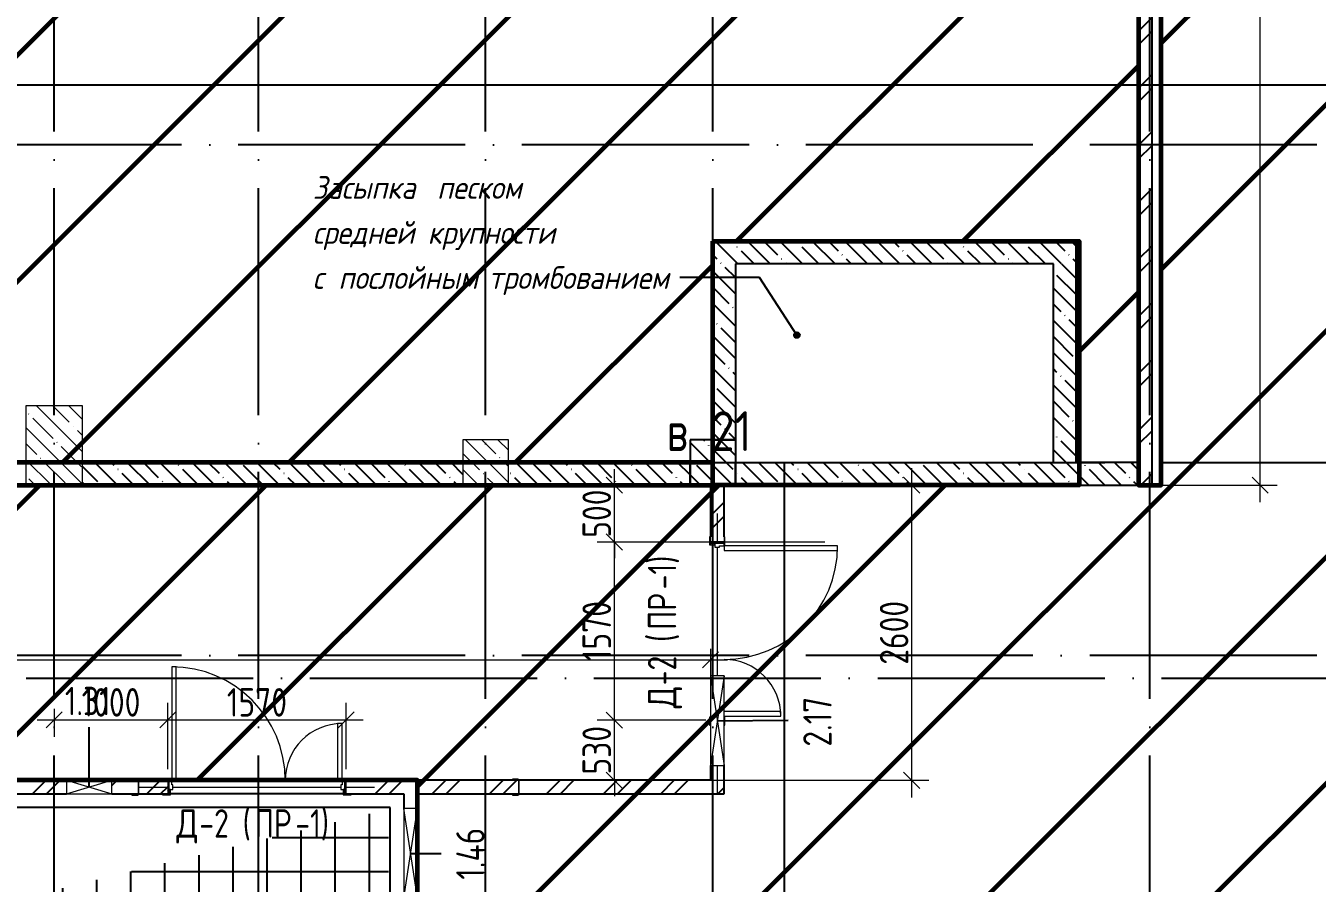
# Model space of a CAD drawing. Header units: millimetres. Extents: x -68946 to 288321, y -402657 to 324925.
# Drawn here: x 143206 to 154579, y 141816 to 149371 of the extents above; entities that cross this region are included whole.
import ezdxf

# ---------------------------------------------------------------- set-up
doc = ezdxf.new("R2010")
doc.units = ezdxf.units.MM
doc.linetypes.add('ADSK_Линия сетки', pattern=[2500, 2000, -250, 0, -250])
doc.layers.get('Defpoints').update_dxf_attribs({"color": 250})
for name, color, linetype, lineweight in [('3.4) ПТ-5         4 вып', 150, 'Continuous', 60), ('A-ANNO-DIMS', 250, 'Continuous', 9), ('A-DETL', 250, 'Continuous', 5), ('A-DETL-GENF', 250, 'Continuous', 9), ('A-DETL-GENF-1', 250, 'Continuous', 5), ('A-DOOR', 250, 'Continuous', 5), ('A-DOOR-1', 250, 'Continuous', 13), ('A-DOOR-FRAM', 250, 'Continuous', 5), ('A-DOOR-IDEN', 7, 'Continuous', 9), ('A-GENM-1', 250, 'Continuous', 5), ('A-GENM-2', 250, 'Continuous', 5), ('A-GLAZ', 250, 'Continuous', 5), ('A-GLAZ-IDEN', 7, 'Continuous', 9), ('A-WALL-1', 250, 'Continuous', 50), ('G-ANNO-SYMB-3', 250, 'Continuous', 9), ('G-ANNO-TEXT', 250, 'Continuous', 9), ('I-WALL', 7, 'Continuous', 9), ('I-WALL-1', 250, 'Continuous', 5), ('S-COLS', 7, 'Continuous', 9), ('S-COLS-1', 250, 'Continuous', 5), ('S-COLS-2', 250, 'Continuous', 5), ('Оси-1', 250, 'ADSK_Линия сетки', 9)]:
    doc.layers.add(name, color=color, linetype=linetype, lineweight=lineweight)
doc.layers.add('A-FLOR-PATT-1', color=7, linetype='Continuous', lineweight=5, true_color=0xffffff)
doc.styles.add('GOST Common_1', font='', dxfattribs={"width": 0.9, "height": 250})
doc.styles.add('GOST Common_2', font='', dxfattribs={"width": 0.8, "height": 350})
doc.styles.add('ISOCPEUR_I', font='isocpeui.ttf', dxfattribs={"width": 0.9, "height": 12.5})
doc.styles.add('ISOCPEUR_I_1', font='ГОСТ тип А.ttf', dxfattribs={"height": 2500})
doc.styles.add('А3', font='ГОСТ тип А.ttf')
doc.styles.get('GOST Common_1').set_extended_font_data('GOST Common')
doc.styles.get('GOST Common_2').set_extended_font_data('GOST Common')
doc.dimstyles.new('ADSK_Основной_2_5_мм', dxfattribs={"dimscale": 304.8, "dimtxt": 0.824897, "dimasz": 0.463911, "dimexe": 0.492126, "dimexo": 0.001615, "dimgap": 0.098425, "dimtad": 1, "dimdec": 0, "dimlfac": 304.8, "dimdsep": 46, "dimtxsty": 'GOST Common_1', "dimblk1": 'OBLIQUE', "dimblk2": 'OBLIQUE', "dimsah": 1, "dimcen": 0.09, "dimdle": 0.492126, "dimazin": 0, "dimtfac": 1, "dimtdec": 4, "dimtix": 1, "dimtmove": 0, "dimatfit": 3, "dimfxl": 1, "dimtvp": 1, "dimtolj": 1, "dimtzin": 0, "dimlwd": 9, "dimlwe": 9, "dimarcsym": 2})
doc.dimstyles.new('ADSK_Основной_2_5_мм_1', dxfattribs={"dimscale": 304.8, "dimtxt": 0.824897, "dimasz": 0.463911, "dimexe": 0.492126, "dimexo": 0.001615, "dimgap": 0.098425, "dimtad": 1, "dimdec": 0, "dimlfac": 304.8, "dimdsep": 46, "dimtxsty": 'GOST Common_1', "dimblk1": 'OBLIQUE', "dimblk2": 'OBLIQUE', "dimsah": 1, "dimcen": 0.09, "dimdle": 0.492126, "dimazin": 0, "dimtfac": 1, "dimtdec": 4, "dimtix": 1, "dimtmove": 1, "dimatfit": 3, "dimfxl": 1, "dimtvp": 1, "dimtolj": 1, "dimtzin": 0, "dimlwd": 9, "dimlwe": 9, "dimarcsym": 2})
pattern_1 = [(135, (12755.58, 117197.27), (-142.5612, -142.5612), []), (135, (12898.14, 117197.27), (-142.5612, -142.5612), [252.016, -50.403, 3.353, -47.05])]
pattern_2 = [(45, (12755.58, 117197.27), (-251.4472, 251.4472), []), (45, (12755.58, 117578.27), (-251.4472, 251.4472), [])]
pattern_3 = [(45, (-621.384, 124.685), (-14.1421, 14.1421), []), (135, (-621.384, 124.685), (-14.1421, -14.1421), [])]

# ---------------------------------------------------------------- blocks, each defined once
blk = doc.blocks.new('Дверь_СКБ_2Ст - СОШ_Дв_1570_1550_x2100h _пр_ завертка-35617996-АР1_Маркировочный план подвала_ Блок 2_ 3')
at = {"layer": 'A-DOOR'}
h = blk.add_hatch(dxfattribs=at)
h.set_pattern_fill('FP_10', color=256, style=0, pattern_type=2)
h.set_pattern_definition([(135, (1501.41, 124.685), (-14.14214, -14.14214), []), (225, (1501.41, 124.685), (14.14214, -14.14214), [])])
h.paths.add_polyline_path([(797.5, 60), (787.5, 60), (787.5, -60), (797.5, -60)])
at = {"layer": 'A-DOOR-FRAM'}
h = blk.add_hatch(dxfattribs=at)
h.set_pattern_fill('FP_11', color=256, style=0, pattern_type=2)
h.set_pattern_definition(pattern_3)
h.paths.add_polyline_path([(-762.5, 60), (-772.5, 60), (-772.5, -60), (-762.5, -60)])
at = {"layer": 'A-DOOR'}
for centre, radius, start, end in [((-737.5, 60), 1000, 0, 90), ((762.5, 60), 500, 90, 180)]:
    blk.add_arc(centre, radius, start, end, dxfattribs=at)
at = {"layer": 'A-DOOR-1'}
for p, q in [((-737.5, 1060), (-737.5, 60)), ((-697.5, 1060), (-737.5, 1060)), ((-697.5, 60), (-697.5, 1060)), ((762.5, 560), (722.5, 560)), ((722.5, 560), (722.5, 60)), ((762.5, 60), (762.5, 560)), ((-737.5, 60), (-697.5, 60)), ((722.5, 60), (762.5, 60))]:
    blk.add_line(p, q, dxfattribs=at)
at = {"layer": 'A-DOOR-FRAM'}
for p, q in [((-747.5, 68), (-817.5, 68)), ((-817.5, 68), (-817.5, 60)), ((-817.5, 60), (-747.5, 60)), ((-762.5, 60), (-772.5, 60)), ((-772.5, 60), (-772.5, -60)), ((-737.5, 60), (-762.5, 60)), ((-762.5, 60), (-762.5, -20)), ((-762.5, -60), (-762.5, 60)), ((-747.5, 60), (-747.5, 68)), ((-737.5, 20), (-737.5, 60)), ((-727.5, 20), (-737.5, 20)), ((-727.5, -20), (-727.5, 20)), ((762.5, 20), (752.5, 20)), ((752.5, 20), (752.5, -20)), ((762.5, 60), (762.5, 20)), ((787.5, 60), (762.5, 60)), ((842.5, 68), (772.5, 68)), ((772.5, 68), (772.5, 60)), ((772.5, 60), (842.5, 60)), ((787.5, -20), (787.5, 60)), ((797.5, 60), (787.5, 60)), ((787.5, 60), (787.5, -60)), ((797.5, -60), (797.5, 60)), ((842.5, 60), (842.5, 68)), ((-747.5, -60), (-817.5, -60)), ((-817.5, -60), (-817.5, -68)), ((-817.5, -68), (-747.5, -68)), ((-772.5, -60), (-762.5, -60)), ((-762.5, -20), (-727.5, -20)), ((-747.5, -20), (-762.5, -20)), ((-762.5, -20), (-762.5, -60)), ((-762.5, -60), (-747.5, -60)), ((-747.5, -60), (-747.5, -20)), ((-747.5, -68), (-747.5, -60)), ((752.5, -20), (787.5, -20)), ((787.5, -20), (772.5, -20)), ((772.5, -20), (772.5, -60)), ((772.5, -60), (787.5, -60)), ((842.5, -60), (772.5, -60)), ((772.5, -60), (772.5, -68)), ((772.5, -68), (842.5, -68)), ((787.5, -60), (787.5, -20)), ((787.5, -60), (797.5, -60)), ((842.5, -68), (842.5, -60))]:
    blk.add_line(p, q, dxfattribs=at)
blk = doc.blocks.new('BSC_Колонна _Прямоугольная - 500x700-V6-АР1_Маркировочный план подвала_ Блок 2_ 3')
at = {"layer": 'S-COLS-1'}
h = blk.add_hatch(dxfattribs=at)
h.set_pattern_fill('FP_15', color=256, style=0, pattern_type=2)
h.set_pattern_definition([(135, (-130700, -28475), (-142.5612, -142.5612), []), (135, (-130557.44, -28475), (-142.5612, -142.5612), [252.016, -50.403, 3.353, -47.05])])
h.paths.add_polyline_path([(-250, -350), (250, -350), (250, 350), (-250, 350)])
at = {"layer": 'S-COLS-2'}
for p, q in [((250, 350), (-250, 350)), ((-250, 350), (-250, -350)), ((250, -350), (250, 350)), ((-250, -350), (250, -350))]:
    blk.add_line(p, q, dxfattribs=at)
blk = doc.blocks.new('BSC_Колонна _Прямоугольная - 400x400-V77-АР1_Маркировочный план подвала_ Блок 2_ 3')
at = {"layer": 'S-COLS-1'}
h = blk.add_hatch(dxfattribs=at)
h.set_pattern_fill('FP_87', color=256, style=0, pattern_type=2)
h.set_pattern_definition([(135, (-134500, -28325), (-142.5612, -142.5612), []), (135, (-134357.44, -28325), (-142.5612, -142.5612), [252.016, -50.403, 3.353, -47.05])])
h.paths.add_polyline_path([(200, -200), (200, 200), (-200, 200), (-200, -200)])
at = {"layer": 'S-COLS-2'}
for p, q in [((200, 200), (-200, 200)), ((-200, 200), (-200, -200)), ((200, -200), (200, 200)), ((-200, -200), (200, -200))]:
    blk.add_line(p, q, dxfattribs=at)
blk = doc.blocks.new('Дверь_СКБ_2Ст - СОШ_Дв_1570_1550_x2100h _пр_ завертка-V102-АР1_Маркировочный план подвала_ Блок 2_ 3')
at = {"layer": 'A-DOOR-FRAM'}
h = blk.add_hatch(dxfattribs=at)
h.set_pattern_fill('FP_11', color=256, style=0, pattern_type=2)
h.set_pattern_definition(pattern_3)
h.paths.add_polyline_path([(-762.5, 60), (-772.5, 60), (-772.5, -60), (-762.5, -60)])
at = {"layer": 'A-DOOR'}
for centre, radius, start, end in [((-737.5, 60), 1000, 0, 90), ((762.5, 60), 500, 90, 180)]:
    blk.add_arc(centre, radius, start, end, dxfattribs=at)
at = {"layer": 'A-DOOR-1'}
for p, q in [((-737.5, 1060), (-737.5, 60)), ((-697.5, 1060), (-737.5, 1060)), ((-697.5, 60), (-697.5, 1060)), ((762.5, 560), (722.5, 560)), ((722.5, 560), (722.5, 60)), ((762.5, 60), (762.5, 560)), ((-737.5, 60), (-697.5, 60))]:
    blk.add_line(p, q, dxfattribs=at)
at = {"layer": 'A-DOOR-FRAM'}
for p, q in [((-747.5, 68), (-817.5, 68)), ((-817.5, 68), (-817.5, 60)), ((-817.5, 60), (-747.5, 60)), ((-762.5, 60), (-772.5, 60)), ((-772.5, 60), (-772.5, -60)), ((-737.5, 60), (-762.5, 60)), ((-762.5, 60), (-762.5, -20)), ((-762.5, -60), (-762.5, 60)), ((-747.5, 60), (-747.5, 68)), ((-737.5, 20), (-737.5, 60)), ((-727.5, 20), (-737.5, 20)), ((-727.5, -20), (-727.5, 20)), ((842.5, 68), (772.5, 68)), ((772.5, 68), (772.5, 60)), ((842.5, 60), (842.5, 68)), ((-747.5, -60), (-817.5, -60)), ((-817.5, -60), (-817.5, -68)), ((-817.5, -68), (-747.5, -68)), ((-772.5, -60), (-762.5, -60)), ((-762.5, -20), (-727.5, -20)), ((-747.5, -20), (-762.5, -20)), ((-762.5, -20), (-762.5, -60)), ((-762.5, -60), (-747.5, -60)), ((-747.5, -60), (-747.5, -20)), ((-747.5, -68), (-747.5, -60)), ((772.5, -60), (772.5, -68)), ((772.5, -68), (842.5, -68)), ((842.5, -68), (842.5, -60))]:
    blk.add_line(p, q, dxfattribs=at)
blk = doc.blocks.new('_Wn_-As_OpeningMEP_wall__Rectangular - _Wn_-As_OpeningMEP_wall__Rectangular-35396678-АР1_Маркировочный план подвала_ Блок 2_ 3')
at = {"layer": 'A-DETL-GENF'}
for p, q in [((395, 60), (-395, 60)), ((-395, 60), (-395, -60)), ((395, -60), (395, 60)), ((-395, -60), (395, -60))]:
    blk.add_line(p, q, dxfattribs=at)
at = {"layer": 'A-DETL-GENF-1'}
for p, q in [((395, -60), (-395, 60)), ((395, 60), (-395, -60)), ((-395, 60), (-395, -60)), ((395, -60), (395, 60))]:
    blk.add_line(p, q, dxfattribs=at)
blk = doc.blocks.new('_Wn_-As_OpeningMEP_wall__Rectangular - _Wn_-As_OpeningMEP_wall__Rectangular-32338237-АР1_Маркировочный план подвала_ Блок 2_ 3')
at = {"layer": 'A-DETL-GENF'}
for p, q in [((395, 60), (-395, 60)), ((-395, 60), (-395, -60)), ((395, -60), (395, 60)), ((-395, -60), (395, -60))]:
    blk.add_line(p, q, dxfattribs=at)
at = {"layer": 'A-DETL-GENF-1'}
for p, q in [((395, -60), (-395, 60)), ((395, 60), (-395, -60)), ((-395, 60), (-395, -60)), ((395, -60), (395, 60))]:
    blk.add_line(p, q, dxfattribs=at)
blk = doc.blocks.new('_Wn_-As_OpeningMEP_wall__Rectangular - _Wn_-As_OpeningMEP_wall__Rectangular-40862651-АР1_Маркировочный план подвала_ Блок 2_ 3')
at = {"layer": 'A-DETL-GENF'}
for p, q in [((200, 60), (-200, 60)), ((-200, 60), (-200, -60)), ((200, -60), (200, 60)), ((-200, -60), (200, -60))]:
    blk.add_line(p, q, dxfattribs=at)
at = {"layer": 'A-DETL-GENF-1'}
for p, q in [((200, -60), (-200, 60)), ((200, 60), (-200, -60)), ((-200, 60), (-200, -60)), ((200, -60), (200, 60))]:
    blk.add_line(p, q, dxfattribs=at)
blk = doc.blocks.new('Ом_Перемычка из уголков - A1-0_79-32788947-АР1_Маркировочный план подвала_ Блок 2_ 3')
at = {"layer": 'A-GENM-2'}
for p, q in [((-520, 0), (-270, 0)), ((520, 0), (770, 0))]:
    blk.add_line(p, q, dxfattribs=at)
blk = doc.blocks.new('Ом_Перемычка из уголков - A1-1_57 63x100x6-V112-АР1_Маркировочный план подвала_ Блок 2_ 3')
at = {"layer": 'A-GENM-2'}
for p, q in [((-910, 0), (-660, 0)), ((-615, 0), (520, 0))]:
    blk.add_line(p, q, dxfattribs=at)
blk = doc.blocks.new('Ом_Перемычка из уголков - A1-1_57 63x100x6-V106-АР1_Маркировочный план подвала_ Блок 2_ 3')
at = {"layer": 'A-GENM-2'}
for p, q in [((-910, 0), (-660, 0)), ((-615, 0), (865, 0)), ((910, 0), (1160, 0))]:
    blk.add_line(p, q, dxfattribs=at)
blk = doc.blocks.new('ADSK_КолоннаНесущая_Швеллер_Гнутый_ГОСТ 8278-83 - 140х60х5_таб_1-V103-АР1_Маркировочный план подвала_ Блок 2_ 3')
at = {"layer": 'S-COLS-2'}
for p, q in [((-16.2, 58), (-16.2, -58)), ((-11.2, -58), (-11.2, 58)), ((43.8, 70), (-4.2, 70)), ((-4.2, 65), (43.8, 65)), ((43.8, 65), (43.8, 70)), ((43.8, -65), (-4.2, -65)), ((-4.2, -70), (43.8, -70)), ((43.8, -70), (43.8, -65))]:
    blk.add_line(p, q, dxfattribs=at)
for centre, radius, start, end in [((-4.2, 58), 12, 90, 180), ((-4.2, 58), 7, 90, 180), ((-4.2, -58), 12, 180, 270), ((-4.2, -58), 7, 180, 270)]:
    blk.add_arc(centre, radius, start, end, dxfattribs=at)
blk = doc.blocks.new('_Oblique')
at = {"color": 0, "linetype": 'ByBlock', "lineweight": -2}
blk.add_line((-0.5, -0.5), (0.5, 0.5), dxfattribs=at)
blk = doc.blocks.new('*D5515')
at = {"layer": 'A-ANNO-DIMS', "color": 0, "lineweight": 9, "transparency": 16777216}
for p, q in [((126606, 142723), (126606, 143933)), ((149236, 143882), (149236, 143633)), ((126456, 143783), (149386, 143783))]:
    blk.add_line(p, q, dxfattribs=at)
at = {"layer": 'Defpoints', "color": 0, "transparency": 16777216}
for p in [(149236, 143883), (149236, 143783), (126606, 142722)]:
    blk.add_point(p, dxfattribs=at)
at = {"layer": 'A-ANNO-DIMS', "color": 0, "lineweight": 9, "transparency": 16777216, "xscale": 141.4, "yscale": 141.4, "zscale": 141.4, "rotation": 180}
blk.add_blockref('_Oblique', (126606, 143783), dxfattribs=at)
at = {"layer": 'A-ANNO-DIMS', "color": 0, "lineweight": 9, "transparency": 16777216, "xscale": 141.4, "yscale": 141.4, "zscale": 141.4}
blk.add_blockref('_Oblique', (149236, 143783), dxfattribs=at)
at = {"layer": 'A-ANNO-DIMS', "color": 0, "lineweight": 25, "transparency": 16777216, "insert": (140356, 144338), "char_height": 251.4, "width": 946.05, "attachment_point": 1, "line_spacing_factor": 1.022761, "style": 'А3'}
blk.add_mtext('\\A1;22630', dxfattribs=at)
blk = doc.blocks.new('*D5516')
at = {"layer": 'A-ANNO-DIMS', "color": 0, "lineweight": 9, "transparency": 16777216}
for p, q in [((151008, 142572), (151008, 145472)), ((149456, 145322), (151158, 145322)), ((149236, 142722), (151158, 142722))]:
    blk.add_line(p, q, dxfattribs=at)
at = {"layer": 'Defpoints', "color": 0, "transparency": 16777216}
for p in [(149456, 145322), (151008, 145322), (149236, 142722)]:
    blk.add_point(p, dxfattribs=at)
at = {"layer": 'A-ANNO-DIMS', "color": 0, "lineweight": 9, "transparency": 16777216, "xscale": 141.4, "yscale": 141.4, "zscale": 141.4}
for p, rotation in [((151008, 145322), 90), ((151008, 142722), 270)]:
    blk.add_blockref('_Oblique', p, dxfattribs=dict(at, rotation=rotation))
at = {"layer": 'A-ANNO-DIMS', "color": 0, "lineweight": 25, "transparency": 16777216, "insert": (150853, 144022), "char_height": 251.4, "width": 756.84, "attachment_point": 5, "rotation": 90, "style": 'А3'}
blk.add_mtext('\\A1;2600', dxfattribs=at)
blk = doc.blocks.new('*D5530')
at = {"layer": 'A-ANNO-DIMS', "color": 0, "lineweight": 9, "transparency": 16777216}
for p, q in [((154078, 145172), (154078, 159852)), ((153206, 159702), (154228, 159702)), ((153126, 145322), (154228, 145322))]:
    blk.add_line(p, q, dxfattribs=at)
at = {"layer": 'Defpoints', "color": 0, "transparency": 16777216}
for p in [(153206, 159702), (154078, 159702), (153126, 145322)]:
    blk.add_point(p, dxfattribs=at)
at = {"layer": 'A-ANNO-DIMS', "color": 0, "lineweight": 9, "transparency": 16777216, "xscale": 141.4, "yscale": 141.4, "zscale": 141.4}
for p, rotation in [((154078, 159702), 90), ((154078, 145322), 270)]:
    blk.add_blockref('_Oblique', p, dxfattribs=dict(at, rotation=rotation))
at = {"layer": 'A-ANNO-DIMS', "color": 0, "lineweight": 25, "transparency": 16777216, "insert": (153922, 152512), "char_height": 251.4, "width": 915.37, "attachment_point": 5, "rotation": 90, "style": 'А3'}
blk.add_mtext('\\A1;14380', dxfattribs=at)
blk = doc.blocks.new('*D5574')
at = {"layer": 'A-ANNO-DIMS', "color": 0, "lineweight": 9, "transparency": 16777216}
for p, q in [((143456, 143353), (143456, 143104)), ((144456, 142819), (144456, 143404)), ((143306, 143254), (144606, 143254))]:
    blk.add_line(p, q, dxfattribs=at)
at = {"layer": 'Defpoints', "color": 0, "transparency": 16777216}
for p in [(143456, 143354), (144456, 143254), (144456, 142818)]:
    blk.add_point(p, dxfattribs=at)
at = {"layer": 'A-ANNO-DIMS', "color": 0, "lineweight": 9, "transparency": 16777216, "xscale": 141.4, "yscale": 141.4, "zscale": 141.4, "rotation": 180}
blk.add_blockref('_Oblique', (143456, 143254), dxfattribs=at)
at = {"layer": 'A-ANNO-DIMS', "color": 0, "lineweight": 9, "transparency": 16777216, "xscale": 141.4, "yscale": 141.4, "zscale": 141.4}
blk.add_blockref('_Oblique', (144456, 143254), dxfattribs=at)
at = {"layer": 'A-ANNO-DIMS', "color": 0, "lineweight": 25, "transparency": 16777216, "insert": (143956, 143409), "char_height": 251.4, "width": 700.59, "attachment_point": 5, "style": 'А3'}
blk.add_mtext('\\A1;1000', dxfattribs=at)
blk = doc.blocks.new('*D5575')
at = {"layer": 'A-ANNO-DIMS', "color": 0, "lineweight": 9, "transparency": 16777216}
for p, q in [((144456, 142819), (144456, 143404)), ((146026, 142819), (146026, 143404)), ((144306, 143254), (146176, 143254))]:
    blk.add_line(p, q, dxfattribs=at)
at = {"layer": 'Defpoints', "color": 0, "transparency": 16777216}
for p in [(146026, 143254), (144456, 142818), (146026, 142818)]:
    blk.add_point(p, dxfattribs=at)
at = {"layer": 'A-ANNO-DIMS', "color": 0, "lineweight": 9, "transparency": 16777216, "xscale": 141.4, "yscale": 141.4, "zscale": 141.4, "rotation": 180}
blk.add_blockref('_Oblique', (144456, 143254), dxfattribs=at)
at = {"layer": 'A-ANNO-DIMS', "color": 0, "lineweight": 9, "transparency": 16777216, "xscale": 141.4, "yscale": 141.4, "zscale": 141.4}
blk.add_blockref('_Oblique', (146026, 143254), dxfattribs=at)
at = {"layer": 'A-ANNO-DIMS', "color": 0, "lineweight": 25, "transparency": 16777216, "insert": (145241, 143409), "char_height": 251.4, "width": 700.59, "attachment_point": 5, "style": 'А3'}
blk.add_mtext('\\A1;1570', dxfattribs=at)
blk = doc.blocks.new('*D5585')
at = {"layer": 'A-ANNO-DIMS', "color": 0, "lineweight": 9, "transparency": 16777216}
for p, q in [((148389, 143252), (148389, 143394)), ((149195, 143252), (148239, 143252)), ((148389, 142722), (148389, 143252)), ((148290, 142722), (148539, 142722)), ((148389, 142722), (148389, 142581))]:
    blk.add_line(p, q, dxfattribs=at)
at = {"layer": 'Defpoints', "color": 0, "transparency": 16777216}
for p in [(148389, 143252), (149196, 143252), (148289, 142722)]:
    blk.add_point(p, dxfattribs=at)
at = {"layer": 'A-ANNO-DIMS', "color": 0, "lineweight": 9, "transparency": 16777216, "xscale": 141.4, "yscale": 141.4, "zscale": 141.4}
for p, rotation in [((148389, 143252), 270), ((148389, 142722), 90)]:
    blk.add_blockref('_Oblique', p, dxfattribs=dict(at, rotation=rotation))
at = {"layer": 'A-ANNO-DIMS', "color": 0, "lineweight": 25, "transparency": 16777216, "insert": (148234, 142987), "char_height": 251.4, "width": 567.63, "attachment_point": 5, "rotation": 90, "style": 'А3'}
blk.add_mtext('\\A1;530', dxfattribs=at)
blk = doc.blocks.new('*D5586')
at = {"layer": 'A-ANNO-DIMS', "color": 0, "lineweight": 9, "transparency": 16777216}
for p, q in [((148389, 143102), (148389, 144972)), ((150242, 144822), (148239, 144822)), ((149195, 143252), (148239, 143252))]:
    blk.add_line(p, q, dxfattribs=at)
at = {"layer": 'Defpoints', "color": 0, "transparency": 16777216}
for p in [(148389, 144822), (150243, 144822), (149196, 143252)]:
    blk.add_point(p, dxfattribs=at)
at = {"layer": 'A-ANNO-DIMS', "color": 0, "lineweight": 9, "transparency": 16777216, "xscale": 141.4, "yscale": 141.4, "zscale": 141.4}
for p, rotation in [((148389, 144822), 90), ((148389, 143252), 270)]:
    blk.add_blockref('_Oblique', p, dxfattribs=dict(at, rotation=rotation))
at = {"layer": 'A-ANNO-DIMS', "color": 0, "lineweight": 25, "transparency": 16777216, "insert": (148234, 144037), "char_height": 251.4, "width": 700.59, "attachment_point": 5, "rotation": 90, "style": 'А3'}
blk.add_mtext('\\A1;1570', dxfattribs=at)
blk = doc.blocks.new('*D5587')
at = {"layer": 'A-ANNO-DIMS', "color": 0, "lineweight": 9, "transparency": 16777216}
for p, q in [((148389, 145322), (148389, 145464)), ((148290, 145322), (148539, 145322)), ((148389, 144822), (148389, 145322)), ((150242, 144822), (148239, 144822)), ((148389, 144822), (148389, 144681))]:
    blk.add_line(p, q, dxfattribs=at)
at = {"layer": 'Defpoints', "color": 0, "transparency": 16777216}
for p in [(148289, 145322), (148389, 145322), (150243, 144822)]:
    blk.add_point(p, dxfattribs=at)
at = {"layer": 'A-ANNO-DIMS', "color": 0, "lineweight": 9, "transparency": 16777216, "xscale": 141.4, "yscale": 141.4, "zscale": 141.4}
for p, rotation in [((148389, 145322), 270), ((148389, 144822), 90)]:
    blk.add_blockref('_Oblique', p, dxfattribs=dict(at, rotation=rotation))
at = {"layer": 'A-ANNO-DIMS', "color": 0, "lineweight": 25, "transparency": 16777216, "insert": (148234, 145072), "char_height": 251.4, "width": 567.63, "attachment_point": 5, "rotation": 90, "style": 'А3'}
blk.add_mtext('\\A1;500', dxfattribs=at)

msp = doc.modelspace()

# ---------------------------------------------------------------- hatches: boundary and pattern name
at = {"layer": '3.4) ПТ-5         4 вып'}
h = msp.add_hatch(dxfattribs=at)
h.set_pattern_fill('ANSI31', color=256, scale=444)
h.paths.add_polyline_path([(165505.5794, 175922.2725), (153204.5565, 175922.2725), (153204.5565, 167092.2731), (149255.5794, 167092.2731), (149255.5784, 175522.2725), (135005.5883, 175522.2725), (135005.5883, 173822.2731), (130555.579, 173822.2731), (130555.579, 175522.2731), (121455.5793, 175522.2731), (121455.5793, 175716.2262), (106155.5788, 175716.2262), (106155.5788, 166612.2956), (110205.5784, 166612.2956), (110205.5784, 156972.2956), (113915.5784, 156952.2731), (113915.5784, 153345.7592), (117855.579, 153345.7592), (117855.579, 136622.2725), (127015.579, 136622.2725), (127015.579, 133327.2725), (128505.579, 133322.2725), (128505.579, 127472.2731), (133700.8917, 127472.2731), (133700.8917, 142722.2735), (146655.5784, 142722.2735), (146655.5784, 139012.2735), (149375.5784, 139012.2735), (149375.5784, 130197.2725), (153220.5784, 130197.2725), (153220.5784, 117287.2731), (157805.5794, 117272.2731), (157805.5784, 128892.2731), (165505.5794, 128892.2731)])
h.paths.add_polyline_path([(131455.5794, 162522.2404), (131855.5794, 162522.2404), (131855.5794, 145322.2729), (131455.5794, 145322.2729)], flags=16)
h.paths.add_polyline_path([(137205.5784, 162322.241), (137205.5784, 162522.2404), (153005.5784, 162522.2404), (153005.5784, 162522.241), (153205.5784, 162522.241), (153205.5784, 145322.2725), (153005.5784, 145322.2725), (153005.5784, 150522.2404), (149255.5794, 150522.2404), (149255.5794, 150722.2404), (153005.5784, 150722.2404), (153005.5784, 154752.4235), (149255.5784, 154752.4235), (149255.5784, 154952.4235), (153005.5784, 154952.4235), (153005.5784, 159702.2731), (149055.5784, 159702.2731), (149055.5784, 159902.2731), (153005.5784, 159902.2731), (153005.5784, 162322.241)], flags=16)
h.paths.add_polyline_path([(136905.5789, 145522.2729), (149255.5784, 145522.2729), (149255.5784, 147472.2729), (152482.3145, 147472.2729), (152482.3145, 145322.2725), (149255.5784, 145322.2725), (136905.5789, 145322.2725)], flags=16)
h.paths.add_polyline_path([(149255.5784, 140862.2725), (153005.5774, 140862.2725), (153005.5774, 140662.2725), (149255.5784, 140662.2725)], flags=16)
h.paths.add_polyline_path([(157805.5794, 171022.3919), (158005.5794, 171022.3919), (158005.5794, 157922.2725), (157805.5794, 157922.2725)], flags=16)
at = {"layer": 'A-FLOR-PATT-1', "lineweight": 25}
h = msp.add_hatch(dxfattribs=at)
h.set_pattern_fill('FP_136', color=256, style=0, pattern_type=2)
h.set_pattern_definition([(0, (192726.33, 164719.03), (0, 300), []), (90, (192726.33, 164719.03), (-299.97, 2e-14), [])])
h.paths.add_polyline_path([(146400.5784, 138757.2735), (146400.5784, 142467.2735), (142125.5784, 141432.2725), (142125.5784, 140832.2725), (145880.2342, 139009.8382)])
h.paths.add_polyline_path([(145455.5794, 139622.2725), (145055.5794, 139622.2725), (145055.5794, 140022.2725), (145455.5794, 140022.2725)])
at = {"layer": 'G-ANNO-TEXT', "lineweight": 25}
h = msp.add_hatch(color=256, dxfattribs=at)
edge = h.paths.add_edge_path()
edge.add_arc((149997.0735, 146644.9313), 25, 0, 360)
at = {"layer": 'I-WALL-1', "lineweight": 25}
h = msp.add_hatch(dxfattribs=at)
h.set_pattern_fill('FP_2', color=256, style=0, pattern_type=2)
h.set_pattern_definition(pattern_2)
h.paths.add_polyline_path([(153005.5784, 145322.2725), (153125.5784, 145322.2725), (153125.5784, 159697.2731), (153005.5784, 159697.2731), (153005.5784, 145522.2725)])
h = msp.add_hatch(dxfattribs=at)
h.set_pattern_fill('FP_1', color=256, style=0, pattern_type=2)
h.set_pattern_definition(pattern_1)
h.paths.add_polyline_path([(152255.5784, 147272.2729), (152455.5784, 147272.2729), (152455.5784, 147472.2729), (149255.5784, 147472.2729), (149255.5784, 147272.2729), (151388.3656, 147272.2729)])
h = msp.add_hatch(dxfattribs=at)
h.set_pattern_fill('FP_1', color=256, style=0, pattern_type=2)
h.set_pattern_definition(pattern_1)
h.paths.add_polyline_path([(149455.5784, 145722.2729), (149455.5784, 147272.2729), (149255.5784, 147272.2729), (149255.5784, 145722.2729)])
h = msp.add_hatch(dxfattribs=at)
h.set_pattern_fill('FP_1', color=256, style=0, pattern_type=2)
h.set_pattern_definition(pattern_1)
h.paths.add_polyline_path([(152455.5784, 145522.2729), (152455.5784, 147272.2729), (152255.5784, 147272.2729), (152255.5784, 145522.2729)])
h = msp.add_hatch(dxfattribs=at)
h.set_pattern_fill('FP_1', color=256, style=0, pattern_type=2)
h.set_pattern_definition(pattern_1)
h.paths.add_polyline_path([(143705.5784, 145322.2725), (147055.5666, 145322.2729), (147055.5666, 145522.2725), (143705.5794, 145522.2725)])
h = msp.add_hatch(dxfattribs=at)
h.set_pattern_fill('FP_1', color=256, style=0, pattern_type=2)
h.set_pattern_definition(pattern_1)
h.paths.add_polyline_path([(149055.5784, 145322.2725), (149055.5784, 145522.2725), (147455.5796, 145522.2725), (147455.5796, 145322.2729), (148634.2999, 145322.2725)])
h = msp.add_hatch(dxfattribs=at)
h.set_pattern_fill('FP_1', color=256, style=0, pattern_type=2)
h.set_pattern_definition(pattern_1)
h.paths.add_polyline_path([(152255.5784, 145322.2725), (153005.5784, 145322.2725), (153005.5784, 145522.2725), (149455.5784, 145522.2725), (149455.5784, 145322.2725), (151388.3656, 145322.2725)])
h = msp.add_hatch(dxfattribs=at)
h.set_pattern_fill('FP_2', color=256, style=0, pattern_type=2)
h.set_pattern_definition(pattern_2)
h.paths.add_polyline_path([(149355.5784, 142722.2735), (149355.5784, 142852.2725), (149235.5784, 142852.2725), (149235.5784, 142722.2735)])
h.paths.add_polyline_path([(149235.5784, 144822.2725), (149355.5784, 144822.2725), (149355.5784, 145322.2725), (149235.5784, 145322.2725), (149235.5784, 144867.2725)])
h = msp.add_hatch(dxfattribs=at)
h.set_pattern_fill('FP_2', color=256, style=0, pattern_type=2)
h.set_pattern_definition(pattern_2)
h.paths.add_polyline_path([(148634.2999, 142602.2735), (149355.5784, 142602.2735), (149355.5784, 142722.2735), (146025.5784, 142722.2735), (146025.5784, 142602.2735), (146655.5784, 142602.2735)])
h.paths.add_polyline_path([(144410.5784, 142602.2735), (144455.5784, 142602.2735), (144455.5784, 142722.2735), (143962.9647, 142722.2735), (143962.9647, 142602.2735)])
h.paths.add_polyline_path([(143562.9647, 142602.2735), (143562.9647, 142722.2735), (138325.579, 142722.2735), (138325.579, 142602.2735), (143126.1684, 142602.2735)])
h.paths.add_polyline_path([(137295.579, 142602.2735), (137295.579, 142722.2735), (136915.579, 142722.2735), (136915.579, 142602.2735)])
h.paths.add_polyline_path([(135635.579, 142602.2735), (135635.579, 142722.2735), (135385.579, 142722.2735), (135385.579, 142602.2735)])
h.paths.add_polyline_path([(130380.579, 142602.2735), (130435.579, 142602.2735), (130435.579, 142722.2735), (130380.579, 142722.2735), (130380.579, 142714.5088)])
h.paths.add_polyline_path([(133755.5784, 142602.2735), (134355.579, 142602.2735), (134355.579, 142722.2735), (131485.579, 142722.2735), (131485.579, 142602.2735), (132109.9055, 142602.2735)])
h.paths.add_polyline_path([(130000.579, 142602.2735), (130000.579, 142722.2735), (129585.579, 142722.2735), (129585.579, 142602.2735), (129630.579, 142602.2735)])
h.paths.add_polyline_path([(126605.579, 142602.2735), (128015.579, 142602.2735), (128015.579, 142722.2735), (126605.579, 142722.2735)])
h = msp.add_hatch(dxfattribs=at)
h.set_pattern_fill('FP_2', color=256, style=0, pattern_type=2)
h.set_pattern_definition(pattern_2)
h.paths.add_polyline_path([(146655.5784, 138892.2735), (146655.5784, 141682.2735), (146535.5784, 141682.2735), (146535.5784, 138892.2735)])
h.paths.add_polyline_path([(146655.5784, 142472.2735), (146655.5784, 142602.2735), (146535.5784, 142602.2735), (146535.5784, 142472.2735), (146539.9238, 142472.2735)])
at = {"layer": 'S-COLS-1', "lineweight": 25}
h = msp.add_hatch(dxfattribs=at)
h.set_pattern_fill('FP_1', color=256, style=0, pattern_type=2)
h.set_pattern_definition(pattern_1)
h.paths.add_polyline_path([(149055.5794, 145322.2729), (149455.5794, 145322.2729), (149455.5784, 145722.2729), (149055.5794, 145722.2729)])

# ---------------------------------------------------------------- linework, layer by layer
at = {"layer": '3.4) ПТ-5         4 вып'}
msp.add_lwpolyline([(165505.5794, 175922.2725), (165505.5794, 128892.2731), (157805.5784, 128892.2731), (157805.5794, 117272.2731), (153220.5784, 117287.2731), (153220.5784, 130197.2725), (149375.5784, 130197.2725), (149375.5784, 139012.2735), (146655.5784, 139012.2735), (146655.5784, 142722.2735), (133700.8917, 142722.2735), (133700.8917, 127422.2725), (133700.8917, 127472.2731), (128505.579, 127472.2731), (128505.579, 133322.2725), (127015.579, 133327.2725), (127015.579, 136622.2725), (117855.579, 136622.2725), (117855.579, 153345.7592), (113915.5784, 153345.7592), (113915.5784, 156952.2731), (110205.5784, 156972.2956)], dxfattribs=at)
for points in [[(153205.5784, 162522.241), (153005.5784, 162522.241), (153005.5784, 145322.2725), (153205.5784, 145322.2725)], [(149255.5784, 147472.2729), (152482.3145, 147472.2729), (152482.3145, 145322.2725), (149255.5784, 145322.2725)], [(136905.5789, 145322.2725), (149255.5794, 145322.2725), (149255.5794, 145522.2729), (136905.5789, 145522.2729)]]:
    msp.add_lwpolyline(points, close=True, dxfattribs=at)
at = {"layer": 'A-DETL', "lineweight": 25}
for p, q in [((149455.5784, 147272.2729), (149455.5784, 145522.2729)), ((152255.5784, 147272.2729), (149455.5784, 147272.2729)), ((152255.5784, 145522.2729), (152255.5784, 147272.2729)), ((149455.5784, 145522.2729), (152255.5784, 145522.2729))]:
    msp.add_line(p, q, dxfattribs=at)
at = {"layer": 'A-GLAZ-IDEN', "lineweight": 25}
for p, q in [((149295.5784, 143247.2725), (149919.1001, 143252.236)), ((143762.9647, 142662.2735), (143762.9647, 143189.156)), ((146595.5784, 142077.2735), (146862.8106, 142077.2735))]:
    msp.add_line(p, q, dxfattribs=at)
at = {"layer": 'A-WALL-1', "lineweight": 25}
for p, q in [((153005.5784, 159697.2731), (153005.5784, 145322.2725)), ((153125.5784, 145322.2725), (153125.5784, 159697.2731)), ((152455.5784, 147472.2729), (149255.5784, 147472.2729)), ((149255.5784, 147472.2729), (149255.5784, 145722.2729)), ((152455.5784, 145522.2725), (152455.5784, 147472.2729)), ((149255.5784, 145722.2729), (149455.5784, 145722.2729)), ((147055.5666, 145522.2725), (143705.5794, 145522.2725)), ((149055.5784, 145522.2725), (147455.5796, 145522.2725)), ((149055.5784, 145322.2725), (149055.5784, 145522.2725)), ((149455.5784, 145522.2725), (149455.5784, 145322.2725)), ((153005.5784, 145522.2725), (152455.5784, 145522.2725)), ((143705.5794, 145322.2725), (147055.5666, 145322.2725)), ((147455.5796, 145322.2725), (149055.5784, 145322.2725)), ((149355.5784, 145322.2725), (149235.5784, 145322.2725)), ((149235.5784, 145322.2725), (149235.5784, 144867.2725)), ((149355.5784, 144867.2725), (149355.5784, 145322.2725)), ((149455.5784, 145322.2725), (153125.5784, 145322.2725)), ((149235.5784, 142852.2725), (149235.5784, 142722.2735)), ((149355.5784, 142602.2735), (149355.5784, 142852.2725)), ((143562.9647, 142722.2735), (138325.579, 142722.2735)), ((144410.5784, 142722.2735), (143962.9647, 142722.2735)), ((149235.5784, 142722.2735), (146070.5784, 142722.2735)), ((138325.579, 142602.2735), (143562.9647, 142602.2735)), ((143962.9647, 142602.2735), (144410.5784, 142602.2735)), ((146070.5784, 142602.2735), (146535.5784, 142602.2735)), ((146535.5784, 142602.2735), (146535.5784, 142472.2735)), ((146655.5784, 142602.2735), (149355.5784, 142602.2735)), ((146655.5784, 142472.2735), (146655.5784, 142602.2735))]:
    msp.add_line(p, q, dxfattribs=at)
at = {"layer": 'G-ANNO-SYMB-3', "lineweight": 25}
for p, q in [((138314.2586, 148851.1591), (166624.1255, 148851.1591)), ((149888.3111, 140266.1433), (149888.3111, 145517.1247))]:
    msp.add_line(p, q, dxfattribs=at)
at = {"layer": 'G-ANNO-TEXT', "lineweight": 25}
for p, q in [((148971.3272, 147152.3775), (148965.6741, 147152.3775)), ((149667.4448, 147152.3775), (148971.3272, 147152.3775)), ((149997.0735, 146644.9313), (149667.4448, 147152.3775))]:
    msp.add_line(p, q, dxfattribs=at)
msp.add_circle((149997.0735, 146644.9313), 25, dxfattribs=at)
at = {"layer": 'I-WALL', "lineweight": 25}
for p, q in [((144530.5784, 142722.2735), (145950.5784, 142722.2735)), ((146000.5784, 142602.2735), (144480.5784, 142602.2735)), ((146415.5784, 142482.2735), (133995.5784, 142482.2735)), ((146415.5784, 138772.2735), (146415.5784, 142482.2735))]:
    msp.add_line(p, q, dxfattribs=at)
at = {"layer": 'S-COLS-2', "lineweight": 25}
for p, q in [((149255.5784, 145722.2729), (149055.5794, 145722.2729)), ((149055.5794, 145722.2729), (149055.5794, 145322.2729)), ((149455.5784, 145722.2729), (149255.5784, 145722.2729)), ((149455.5794, 145322.2729), (149455.5794, 145522.2729)), ((149055.5794, 145322.2729), (149455.5794, 145322.2729))]:
    msp.add_line(p, q, dxfattribs=at)
at = {"layer": 'Оси-1', "lineweight": 25}
for p, q in [((143455.5794, 113438.4326), (143455.5794, 178399.2771)), ((145255.5794, 113438.4326), (145255.5794, 178399.2771)), ((147255.5796, 113438.4326), (147255.5796, 178399.2771)), ((149255.5794, 113438.4326), (149255.5794, 178399.2771)), ((153105.5794, 113438.4326), (153105.5794, 178399.2771)), ((169576.458, 148322.3919), (112075.5784, 148322.3919)), ((78205.6799, 145522.2729), (169576.458, 145522.2729)), ((169576.458, 143822.3919), (112075.5784, 143822.3919)), ((78205.6799, 143622.2725), (168306.458, 143622.2725))]:
    msp.add_line(p, q, dxfattribs=at)

# ---------------------------------------------------------------- block references
at = {"layer": 'A-DOOR', "lineweight": 25, "rotation": 270}
msp.add_blockref('Дверь_СКБ_2Ст - СОШ_Дв_1570_1550_x2100h _пр_ завертка-V102-АР1_Маркировочный план подвала_ Блок 2_ 3', (149295.5784, 144049.7725), dxfattribs=at)
at = {"layer": 'A-DOOR', "lineweight": 25}
msp.add_blockref('Дверь_СКБ_2Ст - СОШ_Дв_1570_1550_x2100h _пр_ завертка-35617996-АР1_Маркировочный план подвала_ Блок 2_ 3', (145228.0784, 142662.2735), dxfattribs=at)
at = {"layer": 'A-GENM-1', "lineweight": 25, "rotation": 270}
for name, p in [('Ом_Перемычка из уголков - A1-1_57 63x100x6-V112-АР1_Маркировочный план подвала_ Блок 2_ 3', (149295.5784, 144162.2725)), ('Ом_Перемычка из уголков - A1-0_79-32788947-АР1_Маркировочный план подвала_ Блок 2_ 3', (149295.5784, 143372.2725))]:
    msp.add_blockref(name, p, dxfattribs=at)
at = {"layer": 'A-GENM-1', "lineweight": 25}
msp.add_blockref('Ом_Перемычка из уголков - A1-1_57 63x100x6-V106-АР1_Маркировочный план подвала_ Блок 2_ 3', (145115.5784, 142662.2735), dxfattribs=at)
at = {"layer": 'A-GLAZ', "lineweight": 25}
for name, p, rotation in [('_Wn_-As_OpeningMEP_wall__Rectangular - _Wn_-As_OpeningMEP_wall__Rectangular-32338237-АР1_Маркировочный план подвала_ Блок 2_ 3', (149295.5784, 143247.2725), 90), ('_Wn_-As_OpeningMEP_wall__Rectangular - _Wn_-As_OpeningMEP_wall__Rectangular-40862651-АР1_Маркировочный план подвала_ Блок 2_ 3', (143762.9647, 142662.2735), 180), ('_Wn_-As_OpeningMEP_wall__Rectangular - _Wn_-As_OpeningMEP_wall__Rectangular-35396678-АР1_Маркировочный план подвала_ Блок 2_ 3', (146595.5784, 142077.2735), 270)]:
    msp.add_blockref(name, p, dxfattribs=dict(at, rotation=rotation))
at = {"layer": 'S-COLS', "lineweight": 25}
msp.add_blockref('BSC_Колонна _Прямоугольная - 500x700-V6-АР1_Маркировочный план подвала_ Блок 2_ 3', (143455.5794, 145672.2729), dxfattribs=at)
at = {"layer": 'S-COLS', "lineweight": 25, "rotation": 180}
for p in [(144184.379, 142662.2735), (147534.379, 142662.2735)]:
    msp.add_blockref('ADSK_КолоннаНесущая_Швеллер_Гнутый_ГОСТ 8278-83 - 140х60х5_таб_1-V103-АР1_Маркировочный план подвала_ Блок 2_ 3', p, dxfattribs=at)
at = {"layer": 'S-COLS-2', "lineweight": 25}
msp.add_blockref('BSC_Колонна _Прямоугольная - 400x400-V77-АР1_Маркировочный план подвала_ Блок 2_ 3', (147255.5796, 145522.2729), dxfattribs=at)

# ---------------------------------------------------------------- texts
at = {"layer": 'A-DOOR-IDEN', "lineweight": 25, "char_height": 250, "attachment_point": 1, "rotation": 90, "style": 'GOST Common_2'}
for s, insert, width in [('-1)', (148684.7805, 144405.084), 440.126437), ('ПР', (148684.7805, 144047.8965), 432.91125), ('-2 (', (148684.7805, 143559.7403), 591.645375), ('\\fGOST Common|b0|i0|c204|p34|;\\W.9;Д', (148684.7805, 143357.334), 245.316375)]:
    msp.add_mtext(s, dxfattribs=dict(at, insert=insert, width=width))
at = {"layer": 'A-DOOR-IDEN', "lineweight": 25, "char_height": 250, "attachment_point": 1, "style": 'GOST Common_2'}
for s, insert, width in [('\\fGOST Common|b0|i0|c204|p34|;\\W.9;Д', (144531.371, 142466.5407), 245.316375), ('-2 (', (144733.7773, 142466.5407), 591.645375), ('ПР', (145221.9335, 142466.5407), 432.91125), ('-1)', (145579.121, 142466.5407), 440.126437)]:
    msp.add_mtext(s, dxfattribs=dict(at, insert=insert, width=width))
at = {"layer": 'A-GLAZ-IDEN', "lineweight": 25, "insert": (143549.5573, 143545.5101), "char_height": 250, "width": 481.0125, "attachment_point": 1, "style": 'ISOCPEUR_I_1'}
msp.add_mtext('1.31', dxfattribs=at)
at = {"layer": 'A-GLAZ-IDEN', "lineweight": 25, "char_height": 250, "attachment_point": 1, "rotation": 90, "style": 'ISOCPEUR_I_1'}
for s, insert, width in [('2.17', (150052.7459, 143018.9523), 529.11375), ('1.46', (146996.4564, 141846.4162), 547.151719)]:
    msp.add_mtext(s, dxfattribs=dict(at, insert=insert, width=width))
at = {"layer": 'G-ANNO-SYMB-3', "lineweight": 25, "char_height": 350, "attachment_point": 1, "style": 'GOST Common_1'}
for s, insert, width in [(' 21', (149051.9948, 145973.6674), 525.907), ('\\fGOST Common|b0|i0|c204|p34|;\\W.8;в', (148850.9115, 145973.6674), 243.713)]:
    msp.add_mtext(s, dxfattribs=dict(at, insert=insert, width=width))
at = {"layer": 'G-ANNO-TEXT', "lineweight": 25, "char_height": 200, "attachment_point": 1, "style": 'ISOCPEUR_I'}
for s, insert, width in [('Засыпка', (145733.1272, 148046.1275), 1190.505938), ('песком', (146828.5022, 148046.1275), 959.619937), ('средней', (145733.1272, 147649.2525), 1089.493313), ('крупности', (146745.1585, 147649.2525), 1457.467875), ('\\fISOCPEUR|b0|i1|c204|p34|;\\W.9;с', (145733.1272, 147252.3775), 137.088562), ('послойным', (145959.346, 147252.3775), 1464.683063), ('тромбованием', (147280.9397, 147252.3775), 2041.898062)]:
    msp.add_mtext(s, dxfattribs=dict(at, insert=insert, width=width))

# ---------------------------------------------------------------- dimensions: what is measured, and where the dimension line sits
at = {"layer": 'A-ANNO-DIMS', "lineweight": 25}
for base, p1, p2, override, picture, middle in [((154077.8342, 159702.2731), (153125.5784, 145322.2725), (153205.5784, 159702.2731), {"dimlfac": 1, "dimpost": '<>', "dimtxsty": 'А3', "dimfxl": 14380.223116}, '*D5530', (153922.1198, 152512.2728)), ((151008.3844, 145322.2729), (149235.5784, 142722.2735), (149455.5794, 145322.2729), {"dimlfac": 1, "dimpost": '<>', "dimtxsty": 'А3', "dimfxl": 2609.290592}, '*D5516', (150852.6701, 144022.2732)), ((148389.4382, 145322.2725), (150242.5304, 144822.2725), (148289.4533, 145322.2725), {"dimlfac": 1, "dimpost": '<>', "dimtxsty": 'А3', "dimfxl": 2016.063056}, '*D5587', (148233.7238, 145072.2725)), ((148389.4382, 144822.2725), (149195.5784, 143252.2725), (150242.5304, 144822.2725), {"dimlfac": 1, "dimpost": '<>', "dimtxsty": 'А3', "dimfxl": 1887.063457}, '*D5586', (148233.7238, 144037.2725)), ((148389.4382, 143252.2725), (148289.4533, 142722.2735), (149195.5784, 143252.2725), {"dimlfac": 1, "dimpost": '<>', "dimtxsty": 'А3', "dimfxl": 1049.743632}, '*D5585', (148233.7238, 142987.273))]:
    dim = msp.add_linear_dim(base=base, p1=p1, p2=p2, angle=90, dimstyle='ADSK_Основной_2_5_мм', override=override, dxfattribs=at)
    dim.commit()
    dim.dimension.update_dxf_attribs({"geometry": picture, "text_midpoint": middle})
dim = msp.add_linear_dim(base=(149235.5784, 143782.8679), p1=(126605.579, 142722.2735), p2=(149235.5784, 143882.8528), dimstyle='ADSK_Основной_2_5_мм_1', override={"dimlfac": 1, "dimpost": '<>', "dimtxsty": 'А3', "dimfxl": 22659.74002}, dxfattribs=at)
dim.commit()
dim.dimension.update_dxf_attribs({"geometry": '*D5515', "text_midpoint": (140829.173, 143972.9083), "dimtype": 160})
for base, p1, p2, override, picture, middle in [((144455.5784, 143253.6845), (143455.5794, 143353.6694), (144455.5784, 142818.4167), {"dimlfac": 1, "dimpost": '<>', "dimtxsty": 'А3', "dimfxl": 1134.236973}, '*D5574', (143955.5789, 143409.3989)), ((146025.5784, 143253.6845), (144455.5784, 142818.4167), (146025.5784, 142818.4167), {"dimlfac": 1, "dimpost": '<>', "dimtxsty": 'А3', "dimfxl": 1570}, '*D5575', (145240.5784, 143409.3989))]:
    dim = msp.add_linear_dim(base=base, p1=p1, p2=p2, dimstyle='ADSK_Основной_2_5_мм', override=override, dxfattribs=at)
    dim.commit()
    dim.dimension.update_dxf_attribs({"geometry": picture, "text_midpoint": middle})

doc.saveas('drawing.dxf')
